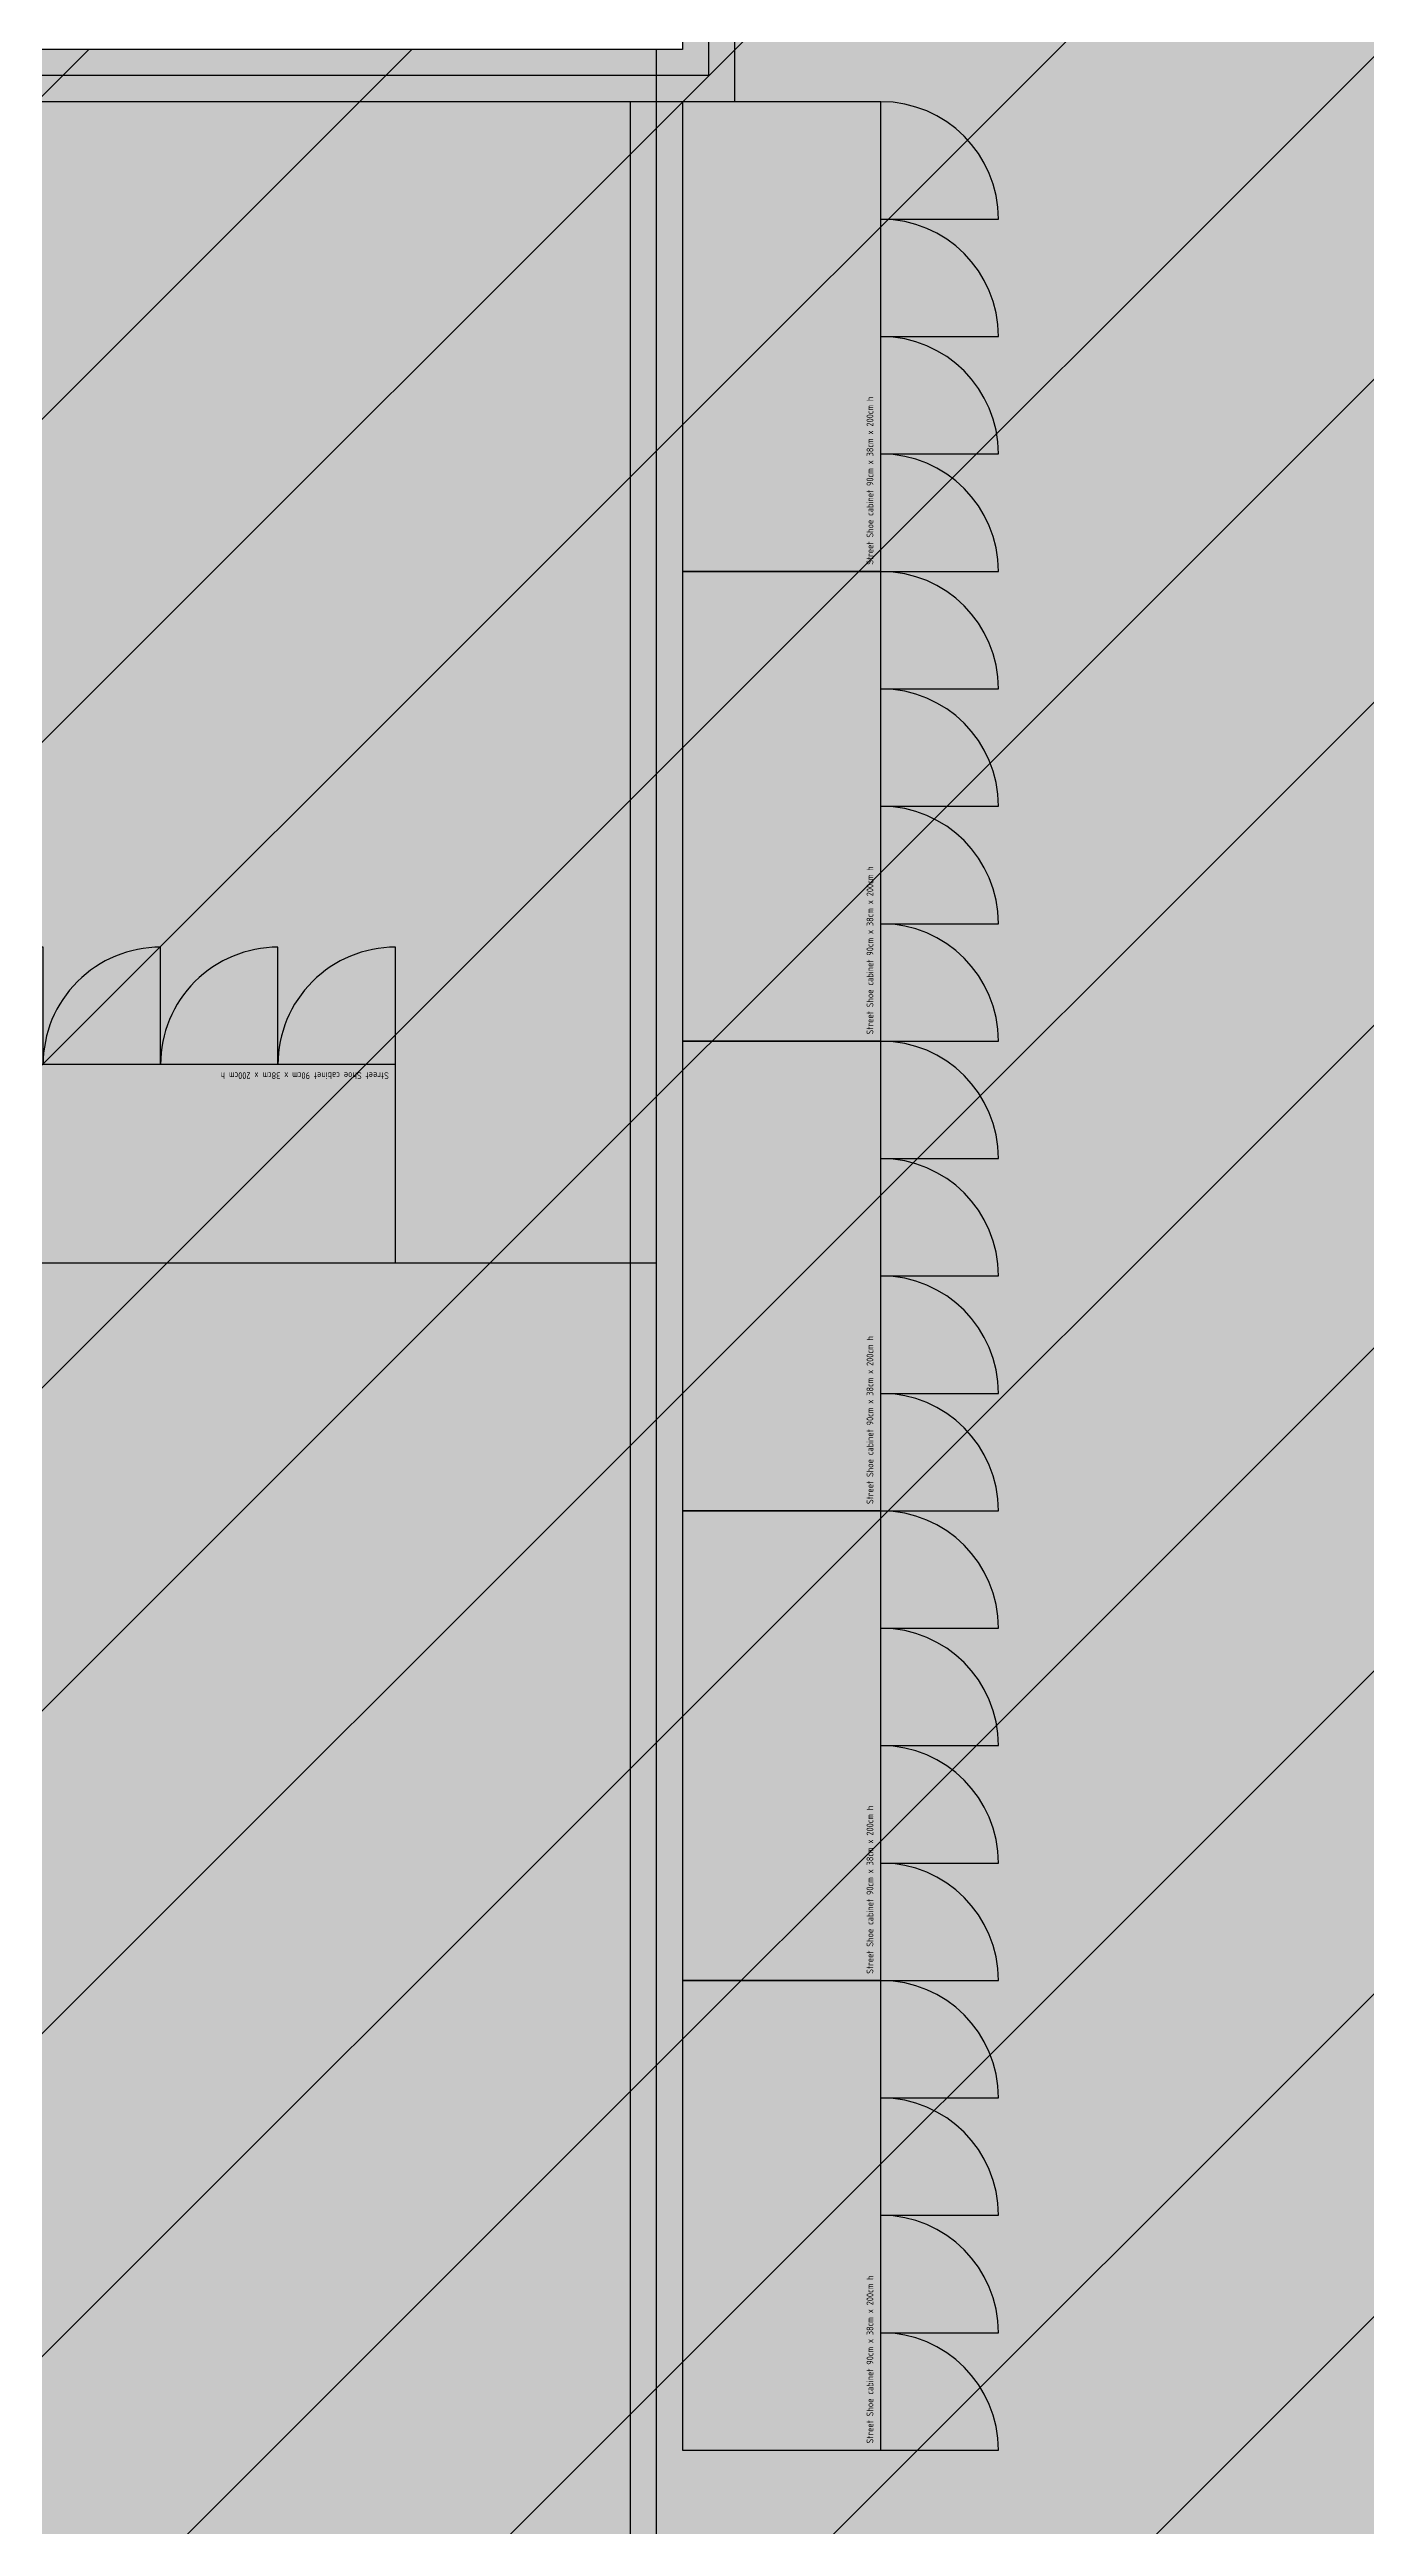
# Model space of a CAD drawing. Extents: x -32000 to 290600, y -96057 to 131250.
# Drawn here: x 258062 to 260585, y 8379 to 13125 of the extents above; entities that cross this region are included whole.
import ezdxf

# ---------------------------------------------------------------- set-up
doc = ezdxf.new("R2010")
doc.units = 0
for name, color, linetype in [('XFDP30$0$A-C1-PVC', 9, 'XFDP30$0$ZIGZAG'), ('XFDP30$0$A-W-P1S (50K)', 9, 'Continuous'), ('XFDP30$0$A-W-P2D (50K)', 9, 'Continuous'), ('XFDP30$0$B-Eq pattern (Belong to quotation)', 9, 'Continuous'), ('XFDP30$0$B-Eq pattern (Belong to quotation) (50K)', 9, 'Continuous'), ('XFDR30-200K$0$A-R1_Gown', 9, 'Continuous'), ('XFDR30-50K$0$A-R1_Gown', 9, 'Continuous')]:
    doc.layers.add(name, color=color, linetype=linetype)
doc.styles.add('XFDP30$0$AA-TXT', font='isocp.shx', dxfattribs={"width": 0.8, "bigfont": 'china.shx'})
doc.linetypes.add('XFDP30$0$ZIGZAG', pattern='A,0.0001,-0.2,[131,ltypeshp.shx,S=0.2,R=0,X=-0.2,Y=0],-0.4,[131,ltypeshp.shx,S=0.2,R=180,X=0.2,Y=0],-0.2', length=0.8001)
pattern_1 = [(45, (0, 0), (-0.08838834765, 0.08838834765), [])]

# ---------------------------------------------------------------- blocks, each defined once
blk = doc.blocks.new('XFDP30$0$~street shoe cabinet_900x380')
for p, q in [((900, 380), (0, 380)), ((0, 380), (0, 0)), ((900, 0), (900, 380)), ((0, 0), (900, 0)), ((675, 0), (675, -225)), ((0, 0), (0, -225)), ((225, 0), (225, -225)), ((450, 0), (450, -225))]:
    blk.add_line(p, q)
for centre in [(0, 0), (225, 0), (450, 0), (675, 0)]:
    blk.add_arc(centre, 225, 270, 0)
at = {"color": 1, "style": 'XFDP30$0$AA-TXT', "width": 0.8}
blk.add_text('Street Shoe cabinet 90cm x 38cm x 200cm h', height=13, dxfattribs=at).set_placement((12.8, 14.7))
blk = doc.blocks.new('XFDP30')
at = {"layer": 'XFDP30$0$A-C1-PVC', "ltscale": 0.25}
for p, q in [((259225, 10800), (259225, 13125)), ((246916, 10800), (259225, 10800))]:
    blk.add_line(p, q, dxfattribs=at)
at = {"layer": 'XFDP30$0$A-W-P1S (50K)'}
for p, q in [((259325, 13075), (259325, 19850)), ((259375, 13025), (259375, 19800)), ((259325, 13075), (252475, 13075)), ((259375, 13025), (252425, 13025))]:
    blk.add_line(p, q, dxfattribs=at)
at = {"layer": 'XFDP30$0$A-W-P2D (50K)'}
for p, q in [((259175, 2375), (259175, 13025)), ((259225, 2425), (259225, 13025))]:
    blk.add_line(p, q, dxfattribs=at)
at = {"layer": 'XFDP30$0$B-Eq pattern (Belong to quotation)', "rotation": 180}
blk.add_blockref('XFDP30$0$~street shoe cabinet_900x380', (258725, 11180), dxfattribs=at)
at = {"layer": 'XFDP30$0$B-Eq pattern (Belong to quotation) (50K)', "rotation": 90}
for p in [(259655, 12125), (259655, 11225), (259655, 10325), (259655, 9425), (259655, 8525)]:
    blk.add_blockref('XFDP30$0$~street shoe cabinet_900x380', p, dxfattribs=at)
blk = doc.blocks.new('H12PL3')
blk.add_blockref('XFDP30', (0, 0))
blk = doc.blocks.new('XFDR30-200K')
at = {"layer": 'XFDR30-200K$0$A-R1_Gown', "transparency": 33554687}
h = blk.add_hatch(dxfattribs=at)
h.set_pattern_fill('ANSI31')
h.set_pattern_definition(pattern_1)
h.paths.add_polyline_path([(263350, 19900), (259275, 19900), (259275, 13125), (255185, 13125), (255185, -2100), (263350, -2100)])
blk = doc.blocks.new('XFDR30-50K')
at = {"layer": 'XFDR30-50K$0$A-R1_Gown', "transparency": 33554687}
h = blk.add_hatch(dxfattribs=at)
h.set_pattern_fill('ANSI31')
h.set_pattern_definition(pattern_1)
h.paths.add_polyline_path([(263350, 19900), (259275, 19900), (259275, 13125), (255185, 13125), (255185, -2100), (263350, -2100)])
at = {"layer": 'XFDR30-50K$0$A-R1_Gown'}
h = blk.add_hatch(dxfattribs=at)
h.set_pattern_fill('ANSI31', color=256, scale=3500, style=0)
h.set_pattern_definition([(45, (0, 0), (-309.3592, 309.3592), [])])
h.paths.add_polyline_path([(263350, 19900), (259275, 19900), (259275, 13125), (255185, 13125), (255185, -2100), (263350, -2100)])
blk.add_lwpolyline([(263350, 19900), (259275, 19900), (259275, 13125), (255185, 13125), (255185, -2100), (263350, -2100)], close=True, dxfattribs=at)

msp = doc.modelspace()

# ---------------------------------------------------------------- block references
for name in ['H12PL3', 'XFDR30-200K', 'XFDR30-50K']:
    msp.add_blockref(name, (0, 0))

doc.saveas('drawing.dxf')
